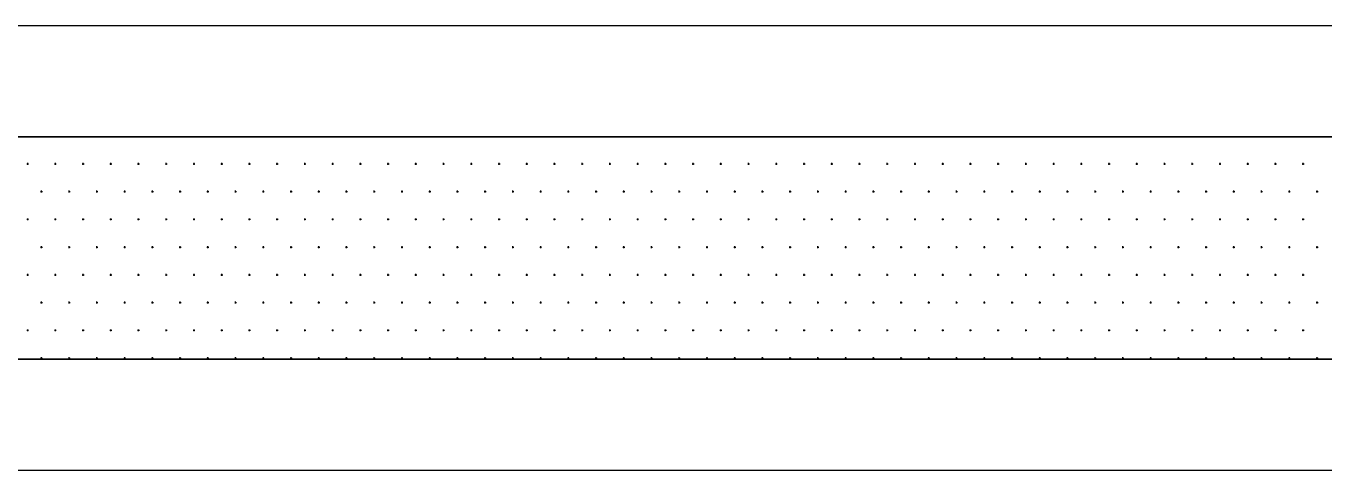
# Model space of a CAD drawing. Extents: x 0 to 291, y 0 to 144.
# Drawn here: x 78.85 to 92.9, y 68 to 72.8 of the extents above; entities that cross this region are included whole.
import ezdxf

# ---------------------------------------------------------------- set-up
doc = ezdxf.new("R2010")
doc.units = 0

msp = doc.modelspace()

# ---------------------------------------------------------------- linework, layer by layer
at = {"layer": 'StackupLayer'}
for p, q in [((106.813, 72.8), (50.813, 72.8)), ((106.813, 71.6), (50.813, 71.6)), ((50.813, 71.6), (106.813, 71.6)), ((78.863, 71.31), (78.883, 71.31)), ((78.873, 71.3), (78.873, 71.32)), ((79.163, 71.31), (79.183, 71.31)), ((79.173, 71.3), (79.173, 71.32)), ((79.463, 71.31), (79.483, 71.31)), ((79.473, 71.3), (79.473, 71.32)), ((79.763, 71.31), (79.783, 71.31)), ((79.773, 71.3), (79.773, 71.32)), ((80.063, 71.31), (80.083, 71.31)), ((80.073, 71.3), (80.073, 71.32)), ((80.363, 71.31), (80.383, 71.31)), ((80.373, 71.3), (80.373, 71.32)), ((80.663, 71.31), (80.683, 71.31)), ((80.673, 71.3), (80.673, 71.32)), ((80.963, 71.31), (80.983, 71.31)), ((80.973, 71.3), (80.973, 71.32)), ((81.263, 71.31), (81.283, 71.31)), ((81.273, 71.3), (81.273, 71.32)), ((81.563, 71.31), (81.583, 71.31)), ((81.573, 71.3), (81.573, 71.32)), ((81.863, 71.31), (81.883, 71.31)), ((81.873, 71.3), (81.873, 71.32)), ((82.163, 71.31), (82.183, 71.31)), ((82.173, 71.3), (82.173, 71.32)), ((82.463, 71.31), (82.483, 71.31)), ((82.473, 71.3), (82.473, 71.32)), ((82.763, 71.31), (82.783, 71.31)), ((82.773, 71.3), (82.773, 71.32)), ((83.063, 71.31), (83.083, 71.31)), ((83.073, 71.3), (83.073, 71.32)), ((83.363, 71.31), (83.383, 71.31)), ((83.373, 71.3), (83.373, 71.32)), ((83.663, 71.31), (83.683, 71.31)), ((83.673, 71.3), (83.673, 71.32)), ((83.963, 71.31), (83.983, 71.31)), ((83.973, 71.3), (83.973, 71.32)), ((84.263, 71.31), (84.283, 71.31)), ((84.273, 71.3), (84.273, 71.32)), ((84.563, 71.31), (84.583, 71.31)), ((84.573, 71.3), (84.573, 71.32)), ((84.863, 71.31), (84.883, 71.31)), ((84.873, 71.3), (84.873, 71.32)), ((85.163, 71.31), (85.183, 71.31)), ((85.173, 71.3), (85.173, 71.32)), ((85.463, 71.31), (85.483, 71.31)), ((85.473, 71.3), (85.473, 71.32)), ((85.763, 71.31), (85.783, 71.31)), ((85.773, 71.3), (85.773, 71.32)), ((86.063, 71.31), (86.083, 71.31)), ((86.073, 71.3), (86.073, 71.32)), ((86.363, 71.31), (86.383, 71.31)), ((86.373, 71.3), (86.373, 71.32)), ((86.663, 71.31), (86.683, 71.31)), ((86.673, 71.3), (86.673, 71.32)), ((86.963, 71.31), (86.983, 71.31)), ((86.973, 71.3), (86.973, 71.32)), ((87.263, 71.31), (87.283, 71.31)), ((87.273, 71.3), (87.273, 71.32)), ((87.563, 71.31), (87.583, 71.31)), ((87.573, 71.3), (87.573, 71.32)), ((87.863, 71.31), (87.883, 71.31)), ((87.873, 71.3), (87.873, 71.32)), ((88.163, 71.31), (88.183, 71.31)), ((88.173, 71.3), (88.173, 71.32)), ((88.463, 71.31), (88.483, 71.31)), ((88.473, 71.3), (88.473, 71.32)), ((88.763, 71.31), (88.783, 71.31)), ((88.773, 71.3), (88.773, 71.32)), ((89.063, 71.31), (89.083, 71.31)), ((89.073, 71.3), (89.073, 71.32)), ((89.363, 71.31), (89.383, 71.31)), ((89.373, 71.3), (89.373, 71.32)), ((89.663, 71.31), (89.683, 71.31)), ((89.673, 71.3), (89.673, 71.32)), ((89.963, 71.31), (89.983, 71.31)), ((89.973, 71.3), (89.973, 71.32)), ((90.263, 71.31), (90.283, 71.31)), ((90.273, 71.3), (90.273, 71.32)), ((90.563, 71.31), (90.583, 71.31)), ((90.573, 71.3), (90.573, 71.32)), ((90.863, 71.31), (90.883, 71.31)), ((90.873, 71.3), (90.873, 71.32)), ((91.163, 71.31), (91.183, 71.31)), ((91.173, 71.3), (91.173, 71.32)), ((91.463, 71.31), (91.483, 71.31)), ((91.473, 71.3), (91.473, 71.32)), ((91.763, 71.31), (91.783, 71.31)), ((91.773, 71.3), (91.773, 71.32)), ((92.063, 71.31), (92.083, 71.31)), ((92.073, 71.3), (92.073, 71.32)), ((92.363, 71.31), (92.383, 71.31)), ((92.373, 71.3), (92.373, 71.32)), ((92.663, 71.31), (92.683, 71.31)), ((92.673, 71.3), (92.673, 71.32)), ((79.013, 71.01), (79.033, 71.01)), ((79.023, 71), (79.023, 71.02)), ((79.313, 71.01), (79.333, 71.01)), ((79.323, 71), (79.323, 71.02)), ((79.613, 71.01), (79.633, 71.01)), ((79.623, 71), (79.623, 71.02)), ((79.913, 71.01), (79.933, 71.01)), ((79.923, 71), (79.923, 71.02)), ((80.213, 71.01), (80.233, 71.01)), ((80.223, 71), (80.223, 71.02)), ((80.513, 71.01), (80.533, 71.01)), ((80.523, 71), (80.523, 71.02)), ((80.813, 71.01), (80.833, 71.01)), ((80.823, 71), (80.823, 71.02)), ((81.113, 71.01), (81.133, 71.01)), ((81.123, 71), (81.123, 71.02)), ((81.413, 71.01), (81.433, 71.01)), ((81.423, 71), (81.423, 71.02)), ((81.713, 71.01), (81.733, 71.01)), ((81.723, 71), (81.723, 71.02)), ((82.013, 71.01), (82.033, 71.01)), ((82.023, 71), (82.023, 71.02)), ((82.313, 71.01), (82.333, 71.01)), ((82.323, 71), (82.323, 71.02)), ((82.613, 71.01), (82.633, 71.01)), ((82.623, 71), (82.623, 71.02)), ((82.913, 71.01), (82.933, 71.01)), ((82.923, 71), (82.923, 71.02)), ((83.213, 71.01), (83.233, 71.01)), ((83.223, 71), (83.223, 71.02)), ((83.513, 71.01), (83.533, 71.01)), ((83.523, 71), (83.523, 71.02)), ((83.813, 71.01), (83.833, 71.01)), ((83.823, 71), (83.823, 71.02)), ((84.113, 71.01), (84.133, 71.01)), ((84.123, 71), (84.123, 71.02)), ((84.413, 71.01), (84.433, 71.01)), ((84.423, 71), (84.423, 71.02)), ((84.713, 71.01), (84.733, 71.01)), ((84.723, 71), (84.723, 71.02)), ((85.013, 71.01), (85.033, 71.01)), ((85.023, 71), (85.023, 71.02)), ((85.313, 71.01), (85.333, 71.01)), ((85.323, 71), (85.323, 71.02)), ((85.613, 71.01), (85.633, 71.01)), ((85.623, 71), (85.623, 71.02)), ((85.913, 71.01), (85.933, 71.01)), ((85.923, 71), (85.923, 71.02)), ((86.213, 71.01), (86.233, 71.01)), ((86.223, 71), (86.223, 71.02)), ((86.513, 71.01), (86.533, 71.01)), ((86.523, 71), (86.523, 71.02)), ((86.813, 71.01), (86.833, 71.01)), ((86.823, 71), (86.823, 71.02)), ((87.113, 71.01), (87.133, 71.01)), ((87.123, 71), (87.123, 71.02)), ((87.413, 71.01), (87.433, 71.01)), ((87.423, 71), (87.423, 71.02)), ((87.713, 71.01), (87.733, 71.01)), ((87.723, 71), (87.723, 71.02)), ((88.013, 71.01), (88.033, 71.01)), ((88.023, 71), (88.023, 71.02)), ((88.313, 71.01), (88.333, 71.01)), ((88.323, 71), (88.323, 71.02)), ((88.613, 71.01), (88.633, 71.01)), ((88.623, 71), (88.623, 71.02)), ((88.913, 71.01), (88.933, 71.01)), ((88.923, 71), (88.923, 71.02)), ((89.213, 71.01), (89.233, 71.01)), ((89.223, 71), (89.223, 71.02)), ((89.513, 71.01), (89.533, 71.01)), ((89.523, 71), (89.523, 71.02)), ((89.813, 71.01), (89.833, 71.01)), ((89.823, 71), (89.823, 71.02)), ((90.113, 71.01), (90.133, 71.01)), ((90.123, 71), (90.123, 71.02)), ((90.413, 71.01), (90.433, 71.01)), ((90.423, 71), (90.423, 71.02)), ((90.713, 71.01), (90.733, 71.01)), ((90.723, 71), (90.723, 71.02)), ((91.013, 71.01), (91.033, 71.01)), ((91.023, 71), (91.023, 71.02)), ((91.313, 71.01), (91.333, 71.01)), ((91.323, 71), (91.323, 71.02)), ((91.613, 71.01), (91.633, 71.01)), ((91.623, 71), (91.623, 71.02)), ((91.913, 71.01), (91.933, 71.01)), ((91.923, 71), (91.923, 71.02)), ((92.213, 71.01), (92.233, 71.01)), ((92.223, 71), (92.223, 71.02)), ((92.513, 71.01), (92.533, 71.01)), ((92.523, 71), (92.523, 71.02)), ((92.813, 71.01), (92.833, 71.01)), ((92.823, 71), (92.823, 71.02)), ((78.863, 70.71), (78.883, 70.71)), ((78.873, 70.7), (78.873, 70.72)), ((79.163, 70.71), (79.183, 70.71)), ((79.173, 70.7), (79.173, 70.72)), ((79.463, 70.71), (79.483, 70.71)), ((79.473, 70.7), (79.473, 70.72)), ((79.763, 70.71), (79.783, 70.71)), ((79.773, 70.7), (79.773, 70.72)), ((80.063, 70.71), (80.083, 70.71)), ((80.073, 70.7), (80.073, 70.72)), ((80.363, 70.71), (80.383, 70.71)), ((80.373, 70.7), (80.373, 70.72)), ((80.663, 70.71), (80.683, 70.71)), ((80.673, 70.7), (80.673, 70.72)), ((80.963, 70.71), (80.983, 70.71)), ((80.973, 70.7), (80.973, 70.72)), ((81.263, 70.71), (81.283, 70.71)), ((81.273, 70.7), (81.273, 70.72)), ((81.563, 70.71), (81.583, 70.71)), ((81.573, 70.7), (81.573, 70.72)), ((81.863, 70.71), (81.883, 70.71)), ((81.873, 70.7), (81.873, 70.72)), ((82.163, 70.71), (82.183, 70.71)), ((82.173, 70.7), (82.173, 70.72)), ((82.463, 70.71), (82.483, 70.71)), ((82.473, 70.7), (82.473, 70.72)), ((82.763, 70.71), (82.783, 70.71)), ((82.773, 70.7), (82.773, 70.72)), ((83.063, 70.71), (83.083, 70.71)), ((83.073, 70.7), (83.073, 70.72)), ((83.363, 70.71), (83.383, 70.71)), ((83.373, 70.7), (83.373, 70.72)), ((83.663, 70.71), (83.683, 70.71)), ((83.673, 70.7), (83.673, 70.72)), ((83.963, 70.71), (83.983, 70.71)), ((83.973, 70.7), (83.973, 70.72)), ((84.263, 70.71), (84.283, 70.71)), ((84.273, 70.7), (84.273, 70.72)), ((84.563, 70.71), (84.583, 70.71)), ((84.573, 70.7), (84.573, 70.72)), ((84.863, 70.71), (84.883, 70.71)), ((84.873, 70.7), (84.873, 70.72)), ((85.163, 70.71), (85.183, 70.71)), ((85.173, 70.7), (85.173, 70.72)), ((85.463, 70.71), (85.483, 70.71)), ((85.473, 70.7), (85.473, 70.72)), ((85.763, 70.71), (85.783, 70.71)), ((85.773, 70.7), (85.773, 70.72)), ((86.063, 70.71), (86.083, 70.71)), ((86.073, 70.7), (86.073, 70.72)), ((86.363, 70.71), (86.383, 70.71)), ((86.373, 70.7), (86.373, 70.72)), ((86.663, 70.71), (86.683, 70.71)), ((86.673, 70.7), (86.673, 70.72)), ((86.963, 70.71), (86.983, 70.71)), ((86.973, 70.7), (86.973, 70.72)), ((87.263, 70.71), (87.283, 70.71)), ((87.273, 70.7), (87.273, 70.72)), ((87.563, 70.71), (87.583, 70.71)), ((87.573, 70.7), (87.573, 70.72)), ((87.863, 70.71), (87.883, 70.71)), ((87.873, 70.7), (87.873, 70.72)), ((88.163, 70.71), (88.183, 70.71)), ((88.173, 70.7), (88.173, 70.72)), ((88.463, 70.71), (88.483, 70.71)), ((88.473, 70.7), (88.473, 70.72)), ((88.763, 70.71), (88.783, 70.71)), ((88.773, 70.7), (88.773, 70.72)), ((89.063, 70.71), (89.083, 70.71)), ((89.073, 70.7), (89.073, 70.72)), ((89.363, 70.71), (89.383, 70.71)), ((89.373, 70.7), (89.373, 70.72)), ((89.663, 70.71), (89.683, 70.71)), ((89.673, 70.7), (89.673, 70.72)), ((89.963, 70.71), (89.983, 70.71)), ((89.973, 70.7), (89.973, 70.72)), ((90.263, 70.71), (90.283, 70.71)), ((90.273, 70.7), (90.273, 70.72)), ((90.563, 70.71), (90.583, 70.71)), ((90.573, 70.7), (90.573, 70.72)), ((90.863, 70.71), (90.883, 70.71)), ((90.873, 70.7), (90.873, 70.72)), ((91.163, 70.71), (91.183, 70.71)), ((91.173, 70.7), (91.173, 70.72)), ((91.463, 70.71), (91.483, 70.71)), ((91.473, 70.7), (91.473, 70.72)), ((91.763, 70.71), (91.783, 70.71)), ((91.773, 70.7), (91.773, 70.72)), ((92.063, 70.71), (92.083, 70.71)), ((92.073, 70.7), (92.073, 70.72)), ((92.363, 70.71), (92.383, 70.71)), ((92.373, 70.7), (92.373, 70.72)), ((92.663, 70.71), (92.683, 70.71)), ((92.673, 70.7), (92.673, 70.72)), ((79.013, 70.41), (79.033, 70.41)), ((79.023, 70.4), (79.023, 70.42)), ((79.313, 70.41), (79.333, 70.41)), ((79.323, 70.4), (79.323, 70.42)), ((79.613, 70.41), (79.633, 70.41)), ((79.623, 70.4), (79.623, 70.42)), ((79.913, 70.41), (79.933, 70.41)), ((79.923, 70.4), (79.923, 70.42)), ((80.213, 70.41), (80.233, 70.41)), ((80.223, 70.4), (80.223, 70.42)), ((80.513, 70.41), (80.533, 70.41)), ((80.523, 70.4), (80.523, 70.42)), ((80.813, 70.41), (80.833, 70.41)), ((80.823, 70.4), (80.823, 70.42)), ((81.113, 70.41), (81.133, 70.41)), ((81.123, 70.4), (81.123, 70.42)), ((81.413, 70.41), (81.433, 70.41)), ((81.423, 70.4), (81.423, 70.42)), ((81.713, 70.41), (81.733, 70.41)), ((81.723, 70.4), (81.723, 70.42)), ((82.013, 70.41), (82.033, 70.41)), ((82.023, 70.4), (82.023, 70.42)), ((82.313, 70.41), (82.333, 70.41)), ((82.323, 70.4), (82.323, 70.42)), ((82.613, 70.41), (82.633, 70.41)), ((82.623, 70.4), (82.623, 70.42)), ((82.913, 70.41), (82.933, 70.41)), ((82.923, 70.4), (82.923, 70.42)), ((83.213, 70.41), (83.233, 70.41)), ((83.223, 70.4), (83.223, 70.42)), ((83.513, 70.41), (83.533, 70.41)), ((83.523, 70.4), (83.523, 70.42)), ((83.813, 70.41), (83.833, 70.41)), ((83.823, 70.4), (83.823, 70.42)), ((84.113, 70.41), (84.133, 70.41)), ((84.123, 70.4), (84.123, 70.42)), ((84.413, 70.41), (84.433, 70.41)), ((84.423, 70.4), (84.423, 70.42)), ((84.713, 70.41), (84.733, 70.41)), ((84.723, 70.4), (84.723, 70.42)), ((85.013, 70.41), (85.033, 70.41)), ((85.023, 70.4), (85.023, 70.42)), ((85.313, 70.41), (85.333, 70.41)), ((85.323, 70.4), (85.323, 70.42)), ((85.613, 70.41), (85.633, 70.41)), ((85.623, 70.4), (85.623, 70.42)), ((85.913, 70.41), (85.933, 70.41)), ((85.923, 70.4), (85.923, 70.42)), ((86.213, 70.41), (86.233, 70.41)), ((86.223, 70.4), (86.223, 70.42)), ((86.513, 70.41), (86.533, 70.41)), ((86.523, 70.4), (86.523, 70.42)), ((86.813, 70.41), (86.833, 70.41)), ((86.823, 70.4), (86.823, 70.42)), ((87.113, 70.41), (87.133, 70.41)), ((87.123, 70.4), (87.123, 70.42)), ((87.413, 70.41), (87.433, 70.41)), ((87.423, 70.4), (87.423, 70.42)), ((87.713, 70.41), (87.733, 70.41)), ((87.723, 70.4), (87.723, 70.42)), ((88.013, 70.41), (88.033, 70.41)), ((88.023, 70.4), (88.023, 70.42)), ((88.313, 70.41), (88.333, 70.41)), ((88.323, 70.4), (88.323, 70.42)), ((88.613, 70.41), (88.633, 70.41)), ((88.623, 70.4), (88.623, 70.42)), ((88.913, 70.41), (88.933, 70.41)), ((88.923, 70.4), (88.923, 70.42)), ((89.213, 70.41), (89.233, 70.41)), ((89.223, 70.4), (89.223, 70.42)), ((89.513, 70.41), (89.533, 70.41)), ((89.523, 70.4), (89.523, 70.42)), ((89.813, 70.41), (89.833, 70.41)), ((89.823, 70.4), (89.823, 70.42)), ((90.113, 70.41), (90.133, 70.41)), ((90.123, 70.4), (90.123, 70.42)), ((90.413, 70.41), (90.433, 70.41)), ((90.423, 70.4), (90.423, 70.42)), ((90.713, 70.41), (90.733, 70.41)), ((90.723, 70.4), (90.723, 70.42)), ((91.013, 70.41), (91.033, 70.41)), ((91.023, 70.4), (91.023, 70.42)), ((91.313, 70.41), (91.333, 70.41)), ((91.323, 70.4), (91.323, 70.42)), ((91.613, 70.41), (91.633, 70.41)), ((91.623, 70.4), (91.623, 70.42)), ((91.913, 70.41), (91.933, 70.41)), ((91.923, 70.4), (91.923, 70.42)), ((92.213, 70.41), (92.233, 70.41)), ((92.223, 70.4), (92.223, 70.42)), ((92.513, 70.41), (92.533, 70.41)), ((92.523, 70.4), (92.523, 70.42)), ((92.813, 70.41), (92.833, 70.41)), ((92.823, 70.4), (92.823, 70.42)), ((78.863, 70.11), (78.883, 70.11)), ((78.873, 70.1), (78.873, 70.12)), ((79.163, 70.11), (79.183, 70.11)), ((79.173, 70.1), (79.173, 70.12)), ((79.463, 70.11), (79.483, 70.11)), ((79.473, 70.1), (79.473, 70.12)), ((79.763, 70.11), (79.783, 70.11)), ((79.773, 70.1), (79.773, 70.12)), ((80.063, 70.11), (80.083, 70.11)), ((80.073, 70.1), (80.073, 70.12)), ((80.363, 70.11), (80.383, 70.11)), ((80.373, 70.1), (80.373, 70.12)), ((80.663, 70.11), (80.683, 70.11)), ((80.673, 70.1), (80.673, 70.12)), ((80.963, 70.11), (80.983, 70.11)), ((80.973, 70.1), (80.973, 70.12)), ((81.263, 70.11), (81.283, 70.11)), ((81.273, 70.1), (81.273, 70.12)), ((81.563, 70.11), (81.583, 70.11)), ((81.573, 70.1), (81.573, 70.12)), ((81.863, 70.11), (81.883, 70.11)), ((81.873, 70.1), (81.873, 70.12)), ((82.163, 70.11), (82.183, 70.11)), ((82.173, 70.1), (82.173, 70.12)), ((82.463, 70.11), (82.483, 70.11)), ((82.473, 70.1), (82.473, 70.12)), ((82.763, 70.11), (82.783, 70.11)), ((82.773, 70.1), (82.773, 70.12)), ((83.063, 70.11), (83.083, 70.11)), ((83.073, 70.1), (83.073, 70.12)), ((83.363, 70.11), (83.383, 70.11)), ((83.373, 70.1), (83.373, 70.12)), ((83.663, 70.11), (83.683, 70.11)), ((83.673, 70.1), (83.673, 70.12)), ((83.963, 70.11), (83.983, 70.11)), ((83.973, 70.1), (83.973, 70.12)), ((84.263, 70.11), (84.283, 70.11)), ((84.273, 70.1), (84.273, 70.12)), ((84.563, 70.11), (84.583, 70.11)), ((84.573, 70.1), (84.573, 70.12)), ((84.863, 70.11), (84.883, 70.11)), ((84.873, 70.1), (84.873, 70.12)), ((85.163, 70.11), (85.183, 70.11)), ((85.173, 70.1), (85.173, 70.12)), ((85.463, 70.11), (85.483, 70.11)), ((85.473, 70.1), (85.473, 70.12)), ((85.763, 70.11), (85.783, 70.11)), ((85.773, 70.1), (85.773, 70.12)), ((86.063, 70.11), (86.083, 70.11)), ((86.073, 70.1), (86.073, 70.12)), ((86.363, 70.11), (86.383, 70.11)), ((86.373, 70.1), (86.373, 70.12)), ((86.663, 70.11), (86.683, 70.11)), ((86.673, 70.1), (86.673, 70.12)), ((86.963, 70.11), (86.983, 70.11)), ((86.973, 70.1), (86.973, 70.12)), ((87.263, 70.11), (87.283, 70.11)), ((87.273, 70.1), (87.273, 70.12)), ((87.563, 70.11), (87.583, 70.11)), ((87.573, 70.1), (87.573, 70.12)), ((87.863, 70.11), (87.883, 70.11)), ((87.873, 70.1), (87.873, 70.12)), ((88.163, 70.11), (88.183, 70.11)), ((88.173, 70.1), (88.173, 70.12)), ((88.463, 70.11), (88.483, 70.11)), ((88.473, 70.1), (88.473, 70.12)), ((88.763, 70.11), (88.783, 70.11)), ((88.773, 70.1), (88.773, 70.12)), ((89.063, 70.11), (89.083, 70.11)), ((89.073, 70.1), (89.073, 70.12)), ((89.363, 70.11), (89.383, 70.11)), ((89.373, 70.1), (89.373, 70.12)), ((89.663, 70.11), (89.683, 70.11)), ((89.673, 70.1), (89.673, 70.12)), ((89.963, 70.11), (89.983, 70.11)), ((89.973, 70.1), (89.973, 70.12)), ((90.263, 70.11), (90.283, 70.11)), ((90.273, 70.1), (90.273, 70.12)), ((90.563, 70.11), (90.583, 70.11)), ((90.573, 70.1), (90.573, 70.12)), ((90.863, 70.11), (90.883, 70.11)), ((90.873, 70.1), (90.873, 70.12)), ((91.163, 70.11), (91.183, 70.11)), ((91.173, 70.1), (91.173, 70.12)), ((91.463, 70.11), (91.483, 70.11)), ((91.473, 70.1), (91.473, 70.12)), ((91.763, 70.11), (91.783, 70.11)), ((91.773, 70.1), (91.773, 70.12)), ((92.063, 70.11), (92.083, 70.11)), ((92.073, 70.1), (92.073, 70.12)), ((92.363, 70.11), (92.383, 70.11)), ((92.373, 70.1), (92.373, 70.12)), ((92.663, 70.11), (92.683, 70.11)), ((92.673, 70.1), (92.673, 70.12)), ((79.013, 69.81), (79.033, 69.81)), ((79.023, 69.8), (79.023, 69.82)), ((79.313, 69.81), (79.333, 69.81)), ((79.323, 69.8), (79.323, 69.82)), ((79.613, 69.81), (79.633, 69.81)), ((79.623, 69.8), (79.623, 69.82)), ((79.913, 69.81), (79.933, 69.81)), ((79.923, 69.8), (79.923, 69.82)), ((80.213, 69.81), (80.233, 69.81)), ((80.223, 69.8), (80.223, 69.82)), ((80.513, 69.81), (80.533, 69.81)), ((80.523, 69.8), (80.523, 69.82)), ((80.813, 69.81), (80.833, 69.81)), ((80.823, 69.8), (80.823, 69.82)), ((81.113, 69.81), (81.133, 69.81)), ((81.123, 69.8), (81.123, 69.82)), ((81.413, 69.81), (81.433, 69.81)), ((81.423, 69.8), (81.423, 69.82)), ((81.713, 69.81), (81.733, 69.81)), ((81.723, 69.8), (81.723, 69.82)), ((82.013, 69.81), (82.033, 69.81)), ((82.023, 69.8), (82.023, 69.82)), ((82.313, 69.81), (82.333, 69.81)), ((82.323, 69.8), (82.323, 69.82)), ((82.613, 69.81), (82.633, 69.81)), ((82.623, 69.8), (82.623, 69.82)), ((82.913, 69.81), (82.933, 69.81)), ((82.923, 69.8), (82.923, 69.82)), ((83.213, 69.81), (83.233, 69.81)), ((83.223, 69.8), (83.223, 69.82)), ((83.513, 69.81), (83.533, 69.81)), ((83.523, 69.8), (83.523, 69.82)), ((83.813, 69.81), (83.833, 69.81)), ((83.823, 69.8), (83.823, 69.82)), ((84.113, 69.81), (84.133, 69.81)), ((84.123, 69.8), (84.123, 69.82)), ((84.413, 69.81), (84.433, 69.81)), ((84.423, 69.8), (84.423, 69.82)), ((84.713, 69.81), (84.733, 69.81)), ((84.723, 69.8), (84.723, 69.82)), ((85.013, 69.81), (85.033, 69.81)), ((85.023, 69.8), (85.023, 69.82)), ((85.313, 69.81), (85.333, 69.81)), ((85.323, 69.8), (85.323, 69.82)), ((85.613, 69.81), (85.633, 69.81)), ((85.623, 69.8), (85.623, 69.82)), ((85.913, 69.81), (85.933, 69.81)), ((85.923, 69.8), (85.923, 69.82)), ((86.213, 69.81), (86.233, 69.81)), ((86.223, 69.8), (86.223, 69.82)), ((86.513, 69.81), (86.533, 69.81)), ((86.523, 69.8), (86.523, 69.82)), ((86.813, 69.81), (86.833, 69.81)), ((86.823, 69.8), (86.823, 69.82)), ((87.113, 69.81), (87.133, 69.81)), ((87.123, 69.8), (87.123, 69.82)), ((87.413, 69.81), (87.433, 69.81)), ((87.423, 69.8), (87.423, 69.82)), ((87.713, 69.81), (87.733, 69.81)), ((87.723, 69.8), (87.723, 69.82)), ((88.013, 69.81), (88.033, 69.81)), ((88.023, 69.8), (88.023, 69.82)), ((88.313, 69.81), (88.333, 69.81)), ((88.323, 69.8), (88.323, 69.82)), ((88.613, 69.81), (88.633, 69.81)), ((88.623, 69.8), (88.623, 69.82)), ((88.913, 69.81), (88.933, 69.81)), ((88.923, 69.8), (88.923, 69.82)), ((89.213, 69.81), (89.233, 69.81)), ((89.223, 69.8), (89.223, 69.82)), ((89.513, 69.81), (89.533, 69.81)), ((89.523, 69.8), (89.523, 69.82)), ((89.813, 69.81), (89.833, 69.81)), ((89.823, 69.8), (89.823, 69.82)), ((90.113, 69.81), (90.133, 69.81)), ((90.123, 69.8), (90.123, 69.82)), ((90.413, 69.81), (90.433, 69.81)), ((90.423, 69.8), (90.423, 69.82)), ((90.713, 69.81), (90.733, 69.81)), ((90.723, 69.8), (90.723, 69.82)), ((91.013, 69.81), (91.033, 69.81)), ((91.023, 69.8), (91.023, 69.82)), ((91.313, 69.81), (91.333, 69.81)), ((91.323, 69.8), (91.323, 69.82)), ((91.613, 69.81), (91.633, 69.81)), ((91.623, 69.8), (91.623, 69.82)), ((91.913, 69.81), (91.933, 69.81)), ((91.923, 69.8), (91.923, 69.82)), ((92.213, 69.81), (92.233, 69.81)), ((92.223, 69.8), (92.223, 69.82)), ((92.513, 69.81), (92.533, 69.81)), ((92.523, 69.8), (92.523, 69.82)), ((92.813, 69.81), (92.833, 69.81)), ((92.823, 69.8), (92.823, 69.82)), ((78.873, 69.5), (78.873, 69.52)), ((79.173, 69.5), (79.173, 69.52)), ((79.473, 69.5), (79.473, 69.52)), ((79.773, 69.5), (79.773, 69.52)), ((80.073, 69.5), (80.073, 69.52)), ((80.373, 69.5), (80.373, 69.52)), ((80.673, 69.5), (80.673, 69.52)), ((80.973, 69.5), (80.973, 69.52)), ((81.273, 69.5), (81.273, 69.52)), ((81.573, 69.5), (81.573, 69.52)), ((81.873, 69.5), (81.873, 69.52)), ((82.173, 69.5), (82.173, 69.52)), ((82.473, 69.5), (82.473, 69.52)), ((82.773, 69.5), (82.773, 69.52)), ((83.073, 69.5), (83.073, 69.52)), ((83.373, 69.5), (83.373, 69.52)), ((83.673, 69.5), (83.673, 69.52)), ((83.973, 69.5), (83.973, 69.52)), ((84.273, 69.5), (84.273, 69.52)), ((84.573, 69.5), (84.573, 69.52)), ((84.873, 69.5), (84.873, 69.52)), ((85.173, 69.5), (85.173, 69.52)), ((85.473, 69.5), (85.473, 69.52)), ((85.773, 69.5), (85.773, 69.52)), ((86.073, 69.5), (86.073, 69.52)), ((86.373, 69.5), (86.373, 69.52)), ((86.673, 69.5), (86.673, 69.52)), ((86.973, 69.5), (86.973, 69.52)), ((87.273, 69.5), (87.273, 69.52)), ((87.573, 69.5), (87.573, 69.52)), ((87.873, 69.5), (87.873, 69.52)), ((88.173, 69.5), (88.173, 69.52)), ((88.473, 69.5), (88.473, 69.52)), ((88.773, 69.5), (88.773, 69.52)), ((89.073, 69.5), (89.073, 69.52)), ((89.373, 69.5), (89.373, 69.52)), ((89.673, 69.5), (89.673, 69.52)), ((89.973, 69.5), (89.973, 69.52)), ((90.273, 69.5), (90.273, 69.52)), ((90.573, 69.5), (90.573, 69.52)), ((90.873, 69.5), (90.873, 69.52)), ((91.173, 69.5), (91.173, 69.52)), ((91.473, 69.5), (91.473, 69.52)), ((91.773, 69.5), (91.773, 69.52)), ((92.073, 69.5), (92.073, 69.52)), ((92.373, 69.5), (92.373, 69.52)), ((92.673, 69.5), (92.673, 69.52)), ((78.863, 69.51), (78.883, 69.51)), ((79.163, 69.51), (79.183, 69.51)), ((79.463, 69.51), (79.483, 69.51)), ((79.763, 69.51), (79.783, 69.51)), ((80.063, 69.51), (80.083, 69.51)), ((80.363, 69.51), (80.383, 69.51)), ((80.663, 69.51), (80.683, 69.51)), ((80.963, 69.51), (80.983, 69.51)), ((81.263, 69.51), (81.283, 69.51)), ((81.563, 69.51), (81.583, 69.51)), ((81.863, 69.51), (81.883, 69.51)), ((82.163, 69.51), (82.183, 69.51)), ((82.463, 69.51), (82.483, 69.51)), ((82.763, 69.51), (82.783, 69.51)), ((83.063, 69.51), (83.083, 69.51)), ((83.363, 69.51), (83.383, 69.51)), ((83.663, 69.51), (83.683, 69.51)), ((83.963, 69.51), (83.983, 69.51)), ((84.263, 69.51), (84.283, 69.51)), ((84.563, 69.51), (84.583, 69.51)), ((84.863, 69.51), (84.883, 69.51)), ((85.163, 69.51), (85.183, 69.51)), ((85.463, 69.51), (85.483, 69.51)), ((85.763, 69.51), (85.783, 69.51)), ((86.063, 69.51), (86.083, 69.51)), ((86.363, 69.51), (86.383, 69.51)), ((86.663, 69.51), (86.683, 69.51)), ((86.963, 69.51), (86.983, 69.51)), ((87.263, 69.51), (87.283, 69.51)), ((87.563, 69.51), (87.583, 69.51)), ((87.863, 69.51), (87.883, 69.51)), ((88.163, 69.51), (88.183, 69.51)), ((88.463, 69.51), (88.483, 69.51)), ((88.763, 69.51), (88.783, 69.51)), ((89.063, 69.51), (89.083, 69.51)), ((89.363, 69.51), (89.383, 69.51)), ((89.663, 69.51), (89.683, 69.51)), ((89.963, 69.51), (89.983, 69.51)), ((90.263, 69.51), (90.283, 69.51)), ((90.563, 69.51), (90.583, 69.51)), ((90.863, 69.51), (90.883, 69.51)), ((91.163, 69.51), (91.183, 69.51)), ((91.463, 69.51), (91.483, 69.51)), ((91.763, 69.51), (91.783, 69.51)), ((92.063, 69.51), (92.083, 69.51)), ((92.363, 69.51), (92.383, 69.51)), ((92.663, 69.51), (92.683, 69.51)), ((106.813, 69.2), (50.813, 69.2)), ((50.813, 69.2), (106.813, 69.2)), ((79.013, 69.21), (79.033, 69.21)), ((79.023, 69.2), (79.023, 69.22)), ((79.313, 69.21), (79.333, 69.21)), ((79.323, 69.2), (79.323, 69.22)), ((79.613, 69.21), (79.633, 69.21)), ((79.623, 69.2), (79.623, 69.22)), ((79.913, 69.21), (79.933, 69.21)), ((79.923, 69.2), (79.923, 69.22)), ((80.213, 69.21), (80.233, 69.21)), ((80.223, 69.2), (80.223, 69.22)), ((80.513, 69.21), (80.533, 69.21)), ((80.523, 69.2), (80.523, 69.22)), ((80.813, 69.21), (80.833, 69.21)), ((80.823, 69.2), (80.823, 69.22)), ((81.113, 69.21), (81.133, 69.21)), ((81.123, 69.2), (81.123, 69.22)), ((81.413, 69.21), (81.433, 69.21)), ((81.423, 69.2), (81.423, 69.22)), ((81.713, 69.21), (81.733, 69.21)), ((81.723, 69.2), (81.723, 69.22)), ((82.013, 69.21), (82.033, 69.21)), ((82.023, 69.2), (82.023, 69.22)), ((82.313, 69.21), (82.333, 69.21)), ((82.323, 69.2), (82.323, 69.22)), ((82.613, 69.21), (82.633, 69.21)), ((82.623, 69.2), (82.623, 69.22)), ((82.913, 69.21), (82.933, 69.21)), ((82.923, 69.2), (82.923, 69.22)), ((83.213, 69.21), (83.233, 69.21)), ((83.223, 69.2), (83.223, 69.22)), ((83.513, 69.21), (83.533, 69.21)), ((83.523, 69.2), (83.523, 69.22)), ((83.813, 69.21), (83.833, 69.21)), ((83.823, 69.2), (83.823, 69.22)), ((84.113, 69.21), (84.133, 69.21)), ((84.123, 69.2), (84.123, 69.22)), ((84.413, 69.21), (84.433, 69.21)), ((84.423, 69.2), (84.423, 69.22)), ((84.713, 69.21), (84.733, 69.21)), ((84.723, 69.2), (84.723, 69.22)), ((85.013, 69.21), (85.033, 69.21)), ((85.023, 69.2), (85.023, 69.22)), ((85.313, 69.21), (85.333, 69.21)), ((85.323, 69.2), (85.323, 69.22)), ((85.613, 69.21), (85.633, 69.21)), ((85.623, 69.2), (85.623, 69.22)), ((85.913, 69.21), (85.933, 69.21)), ((85.923, 69.2), (85.923, 69.22)), ((86.213, 69.21), (86.233, 69.21)), ((86.223, 69.2), (86.223, 69.22)), ((86.513, 69.21), (86.533, 69.21)), ((86.523, 69.2), (86.523, 69.22)), ((86.813, 69.21), (86.833, 69.21)), ((86.823, 69.2), (86.823, 69.22)), ((87.113, 69.21), (87.133, 69.21)), ((87.123, 69.2), (87.123, 69.22)), ((87.413, 69.21), (87.433, 69.21)), ((87.423, 69.2), (87.423, 69.22)), ((87.713, 69.21), (87.733, 69.21)), ((87.723, 69.2), (87.723, 69.22)), ((88.013, 69.21), (88.033, 69.21)), ((88.023, 69.2), (88.023, 69.22)), ((88.313, 69.21), (88.333, 69.21)), ((88.323, 69.2), (88.323, 69.22)), ((88.613, 69.21), (88.633, 69.21)), ((88.623, 69.2), (88.623, 69.22)), ((88.913, 69.21), (88.933, 69.21)), ((88.923, 69.2), (88.923, 69.22)), ((89.213, 69.21), (89.233, 69.21)), ((89.223, 69.2), (89.223, 69.22)), ((89.513, 69.21), (89.533, 69.21)), ((89.523, 69.2), (89.523, 69.22)), ((89.813, 69.21), (89.833, 69.21)), ((89.823, 69.2), (89.823, 69.22)), ((90.113, 69.21), (90.133, 69.21)), ((90.123, 69.2), (90.123, 69.22)), ((90.413, 69.21), (90.433, 69.21)), ((90.423, 69.2), (90.423, 69.22)), ((90.713, 69.21), (90.733, 69.21)), ((90.723, 69.2), (90.723, 69.22)), ((91.013, 69.21), (91.033, 69.21)), ((91.023, 69.2), (91.023, 69.22)), ((91.313, 69.21), (91.333, 69.21)), ((91.323, 69.2), (91.323, 69.22)), ((91.613, 69.21), (91.633, 69.21)), ((91.623, 69.2), (91.623, 69.22)), ((91.913, 69.21), (91.933, 69.21)), ((91.923, 69.2), (91.923, 69.22)), ((92.213, 69.21), (92.233, 69.21)), ((92.223, 69.2), (92.223, 69.22)), ((92.513, 69.21), (92.533, 69.21)), ((92.523, 69.2), (92.523, 69.22)), ((92.813, 69.21), (92.833, 69.21)), ((92.823, 69.2), (92.823, 69.22)), ((50.813, 68), (106.813, 68))]:
    msp.add_line(p, q, dxfattribs=at)

doc.saveas('drawing.dxf')
